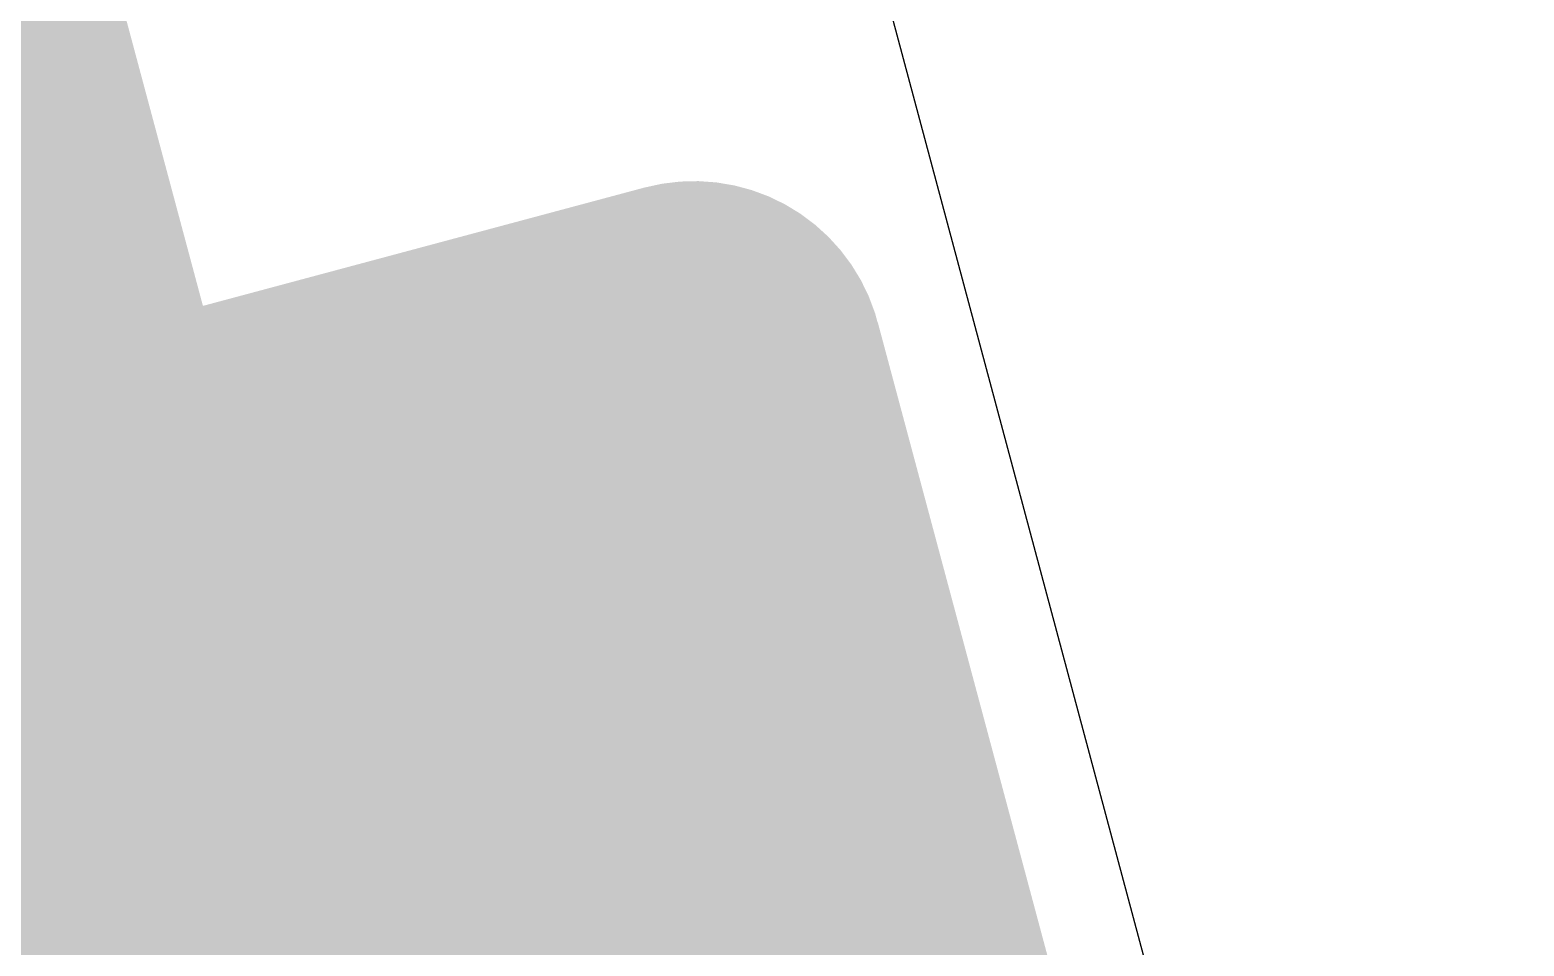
# Model space of a CAD drawing. Header units: inches. Extents: x -18 to 217, y -14 to 159.
# Drawn here: x 15.9448 to 16.443, y 14.6385 to 14.9439 of the extents above; entities that cross this region are included whole.
import ezdxf

# ---------------------------------------------------------------- set-up
doc = ezdxf.new("R2010")
doc.units = ezdxf.units.IN
for name, color, linetype in [('Dimension', 6, 'Continuous'), ('Fabrication', 76, 'Continuous'), ('Top Layer', 1, 'Continuous'), ('Top Overlay', 2, 'Continuous'), ('Top Paste', 8, 'Continuous'), ('Top Solder', 216, 'Continuous')]:
    doc.layers.add(name, color=color, linetype=linetype)

# ---------------------------------------------------------------- blocks, each defined once
blk = doc.blocks.new('C___0402_22')
at = {"layer": 'Top Layer'}
blk.add_hatch(color=1, dxfattribs=at).paths.add_polyline_path([(-0.6985, -0.3175), (-0.6985, 0.3175), (-0.2413, 0.3175), (-0.2413, -0.3175)])
at = {"layer": 'Top Paste'}
blk.add_hatch(color=8, dxfattribs=at).paths.add_polyline_path([(-0.6985, -0.3175), (-0.6985, 0.3175), (-0.2413, 0.3175), (-0.2413, -0.3175)])
at = {"layer": 'Top Solder'}
blk.add_hatch(color=216, dxfattribs=at).paths.add_polyline_path([(-0.7585, -0.3775), (-0.7585, 0.3775), (-0.1813, 0.3775), (-0.1813, -0.3775)])
at = {"layer": 'Top Overlay', "const_width": 0.127}
for points in [[(-0.7874, 0.4064), (-0.2794, 0.4064)], [(-0.7874, -0.4064), (-0.7874, 0.4064)]]:
    blk.add_lwpolyline(points, dxfattribs=at)
at = {"layer": 'Top Overlay', "const_width": 0.0635}
blk.add_lwpolyline([(-0.81915, 0.4064, 1), (-0.75565, 0.4064, 1)], format="xyb", close=True, dxfattribs=at)
blk.add_lwpolyline([(-0.81915, 0.4064, 1), (-0.75565, 0.4064, 1)], format="xyb", close=True, dxfattribs=at)

msp = doc.modelspace()

# ---------------------------------------------------------------- linework, layer by layer
at = {"layer": 'Dimension', "const_width": 0.254}
msp.add_lwpolyline([(58.31, 19.467, 1), (13.31, 19.467, 1)], format="xyb", close=True, dxfattribs=at)
at = {"layer": 'Fabrication', "const_width": 0.0127}
for points in [[(53.19355, 31.33267, -1.1671), (15.67509, 13.58703)], [(53.19355, 31.33267, -1.1671), (15.67509, 13.58703)], [(53.19355, 31.33267, -1.1671), (15.67509, 13.58703)], [(53.19355, 31.33267, -1.1671), (15.67509, 13.58703)], [(54.51115, 31.13829, -1.205705), (14.17745, 15.54998)], [(54.51115, 31.13829, -1.205705), (14.17745, 15.54998)]]:
    msp.add_lwpolyline(points, format="xyb", dxfattribs=at)
for points in [[(15.93827, 14.74683), (15.95124, 14.74117)], [(15.93827, 14.74683), (15.95124, 14.74117)], [(15.95124, 14.74117), (15.96455, 14.73537)], [(15.95124, 14.74117), (15.96455, 14.73537)], [(15.96455, 14.73537), (15.97862, 14.72923)], [(15.96455, 14.73537), (15.97862, 14.72923)], [(15.97862, 14.72923), (15.99343, 14.72278)], [(15.97862, 14.72923), (15.99343, 14.72278)], [(15.99343, 14.72278), (16.00936, 14.71585)], [(15.99343, 14.72278), (16.00936, 14.71585)], [(16.00936, 14.71585), (16.02679, 14.70827)], [(16.00936, 14.71585), (16.02679, 14.70827)], [(16.02679, 14.70827), (16.04604, 14.69991)], [(16.02679, 14.70827), (16.04604, 14.69991)], [(16.04604, 14.69991), (16.06822, 14.69029)], [(16.04604, 14.69991), (16.06822, 14.69029)], [(16.06822, 14.69029), (16.09585, 14.67831)], [(16.06822, 14.69029), (16.09585, 14.67831)], [(16.09585, 14.67831), (16.16384, 14.6489)], [(16.09585, 14.67831), (16.16384, 14.6489)], [(16.16384, 14.6489), (16.21218, 14.62805)], [(16.16384, 14.6489), (16.21218, 14.62805)]]:
    msp.add_lwpolyline(points, dxfattribs=at)
at = {"layer": 'Fabrication', "const_width": 0.00635}
for points in [[(15.94806, 14.74117, 1), (15.95441, 14.74117, 1)], [(15.94806, 14.74117, 1), (15.95441, 14.74117, 1)], [(15.94806, 14.74117, 1), (15.95441, 14.74117, 1)], [(15.94806, 14.74117, 1), (15.95441, 14.74117, 1)], [(15.96138, 14.73537, 1), (15.96773, 14.73537, 1)], [(15.96138, 14.73537, 1), (15.96773, 14.73537, 1)], [(15.96138, 14.73537, 1), (15.96773, 14.73537, 1)], [(15.96138, 14.73537, 1), (15.96773, 14.73537, 1)], [(15.97545, 14.72923, 1), (15.9818, 14.72923, 1)], [(15.97545, 14.72923, 1), (15.9818, 14.72923, 1)], [(15.97545, 14.72923, 1), (15.9818, 14.72923, 1)], [(15.97545, 14.72923, 1), (15.9818, 14.72923, 1)], [(15.99026, 14.72278, 1), (15.99661, 14.72278, 1)], [(15.99026, 14.72278, 1), (15.99661, 14.72278, 1)], [(15.99026, 14.72278, 1), (15.99661, 14.72278, 1)], [(15.99026, 14.72278, 1), (15.99661, 14.72278, 1)], [(16.00619, 14.71585, 1), (16.01254, 14.71585, 1)], [(16.00619, 14.71585, 1), (16.01254, 14.71585, 1)], [(16.00619, 14.71585, 1), (16.01254, 14.71585, 1)], [(16.00619, 14.71585, 1), (16.01254, 14.71585, 1)], [(16.02362, 14.70827, 1), (16.02997, 14.70827, 1)], [(16.02362, 14.70827, 1), (16.02997, 14.70827, 1)], [(16.02362, 14.70827, 1), (16.02997, 14.70827, 1)], [(16.02362, 14.70827, 1), (16.02997, 14.70827, 1)], [(16.04287, 14.69991, 1), (16.04922, 14.69991, 1)], [(16.04287, 14.69991, 1), (16.04922, 14.69991, 1)], [(16.04287, 14.69991, 1), (16.04922, 14.69991, 1)], [(16.04287, 14.69991, 1), (16.04922, 14.69991, 1)], [(16.06504, 14.69029, 1), (16.07139, 14.69029, 1)], [(16.06504, 14.69029, 1), (16.07139, 14.69029, 1)], [(16.06504, 14.69029, 1), (16.07139, 14.69029, 1)], [(16.06504, 14.69029, 1), (16.07139, 14.69029, 1)], [(16.09267, 14.67831, 1), (16.09902, 14.67831, 1)], [(16.09267, 14.67831, 1), (16.09902, 14.67831, 1)], [(16.09267, 14.67831, 1), (16.09902, 14.67831, 1)], [(16.09267, 14.67831, 1), (16.09902, 14.67831, 1)], [(16.16066, 14.6489, 1), (16.16701, 14.6489, 1)], [(16.16066, 14.6489, 1), (16.16701, 14.6489, 1)], [(16.16066, 14.6489, 1), (16.16701, 14.6489, 1)], [(16.16066, 14.6489, 1), (16.16701, 14.6489, 1)]]:
    msp.add_lwpolyline(points, format="xyb", close=True, dxfattribs=at)
at = {"layer": 'Top Layer'}
msp.add_line((16.04101, 15.66172), (16.41204, 14.27701), dxfattribs=at)
at = {"layer": 'Top Layer', "const_width": 2.032}
msp.add_lwpolyline([(14.24462, 13.13485, -0.267603), (19.4524, 34.99795)], format="xyb", dxfattribs=at)
at = {"layer": 'Top Layer', "const_width": 0.508}
msp.add_lwpolyline([(15.63273, 15.25031), (15.82943, 14.51629)], dxfattribs=at)
at = {"layer": 'Top Layer', "const_width": 0.254}
msp.add_lwpolyline([(15.70243, 14.51629, 1), (15.95643, 14.51629, 1)], format="xyb", close=True, dxfattribs=at)

# ---------------------------------------------------------------- block references
at = {"rotation": 285}
msp.add_blockref('C___0402_22', (15.97735, 13.96427), dxfattribs=at)

doc.saveas('drawing.dxf')
